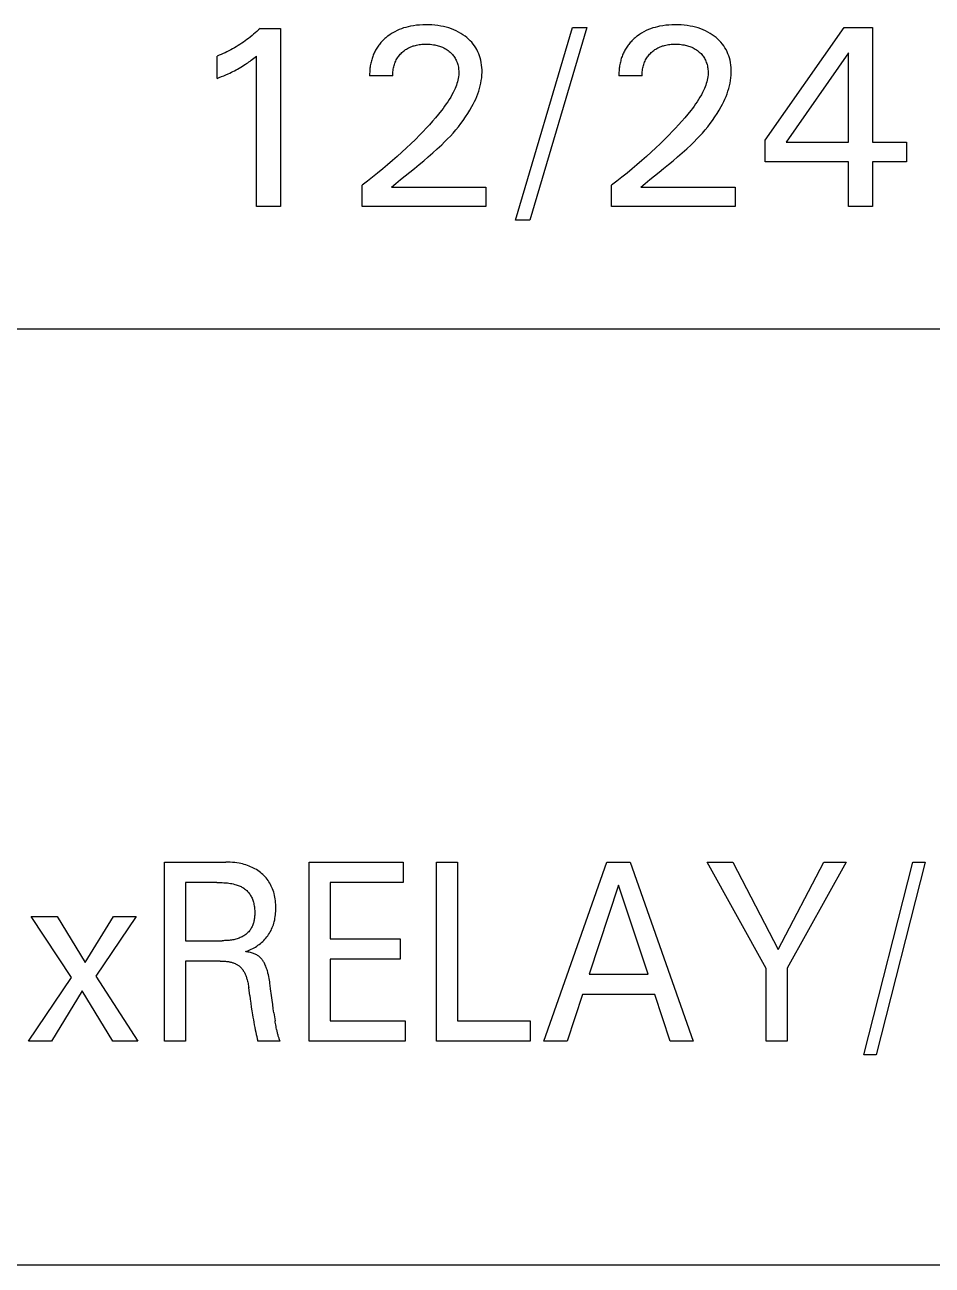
# Model space of a CAD drawing. Extents: x 0 to 420, y 0 to 297.
# Drawn here: x 153.7 to 164.84, y 169.47 to 184.7 of the extents above; entities that cross this region are included whole.
import ezdxf

# ---------------------------------------------------------------- set-up
doc = ezdxf.new("R2010")
doc.units = 0
doc.header["$LTSCALE"] = 23.1
doc.layers.add('10000_FRONT', color=7, linetype='CONTINUOUS')

msp = doc.modelspace()

# ---------------------------------------------------------------- linework, layer by layer
at = {"layer": '10000_FRONT', "color": 7, "linetype": 'CONTINUOUS'}
for p, q in [((156.568, 184.638), (156.549, 184.62)), ((156.587, 184.656), (156.568, 184.638)), ((156.587, 184.656), (156.837, 184.656)), ((156.837, 184.656), (156.837, 182.468)), ((158.27, 184.63), (158.241, 184.616)), ((158.296, 184.642), (158.27, 184.63)), ((158.323, 184.653), (158.296, 184.642)), ((158.35, 184.662), (158.323, 184.653)), ((158.378, 184.67), (158.35, 184.662)), ((158.406, 184.677), (158.378, 184.67)), ((158.434, 184.683), (158.406, 184.677)), ((158.471, 184.69), (158.434, 184.683)), ((158.509, 184.695), (158.471, 184.69)), ((158.547, 184.698), (158.509, 184.695)), ((158.585, 184.7), (158.547, 184.698)), ((158.623, 184.701), (158.585, 184.7)), ((158.661, 184.701), (158.623, 184.701)), ((158.698, 184.699), (158.661, 184.701)), ((158.735, 184.696), (158.698, 184.699)), ((158.772, 184.691), (158.735, 184.696)), ((158.809, 184.686), (158.772, 184.691)), ((158.841, 184.679), (158.809, 184.686)), ((158.874, 184.671), (158.841, 184.679)), ((158.906, 184.662), (158.874, 184.671)), ((158.938, 184.651), (158.906, 184.662)), ((158.969, 184.639), (158.938, 184.651)), ((158.998, 184.626), (158.969, 184.639)), ((159.026, 184.612), (158.998, 184.626)), ((159.724, 182.303), (160.424, 184.668)), ((160.602, 184.668), (159.902, 182.303)), ((160.424, 184.668), (160.602, 184.668)), ((161.332, 184.63), (161.303, 184.616)), ((161.359, 184.642), (161.332, 184.63)), ((161.385, 184.653), (161.359, 184.642)), ((161.412, 184.662), (161.385, 184.653)), ((161.44, 184.67), (161.412, 184.662)), ((161.468, 184.677), (161.44, 184.67)), ((161.496, 184.683), (161.468, 184.677)), ((161.534, 184.69), (161.496, 184.683)), ((161.571, 184.695), (161.534, 184.69)), ((161.609, 184.698), (161.571, 184.695)), ((161.647, 184.7), (161.609, 184.698)), ((161.686, 184.701), (161.647, 184.7)), ((161.723, 184.701), (161.686, 184.701)), ((161.76, 184.699), (161.723, 184.701)), ((161.797, 184.696), (161.76, 184.699)), ((161.834, 184.691), (161.797, 184.696)), ((161.871, 184.686), (161.834, 184.691)), ((161.904, 184.679), (161.871, 184.686)), ((161.936, 184.671), (161.904, 184.679)), ((161.969, 184.662), (161.936, 184.671)), ((162, 184.651), (161.969, 184.662)), ((162.031, 184.639), (162, 184.651)), ((162.06, 184.626), (162.031, 184.639)), ((162.088, 184.612), (162.06, 184.626)), ((162.793, 183.284), (163.762, 184.668)), ((163.762, 184.668), (164.11, 184.668)), ((164.11, 184.668), (164.11, 183.259)), ((156.362, 184.474), (156.34, 184.46)), ((156.384, 184.489), (156.362, 184.474)), ((156.405, 184.504), (156.384, 184.489)), ((156.426, 184.519), (156.405, 184.504)), ((156.447, 184.535), (156.426, 184.519)), ((156.468, 184.551), (156.447, 184.535)), ((156.489, 184.568), (156.468, 184.551)), ((156.509, 184.585), (156.489, 184.568)), ((156.529, 184.602), (156.509, 184.585)), ((156.549, 184.62), (156.529, 184.602)), ((158.063, 184.472), (158.054, 184.461)), ((158.072, 184.483), (158.063, 184.472)), ((158.081, 184.493), (158.072, 184.483)), ((158.091, 184.504), (158.081, 184.493)), ((158.101, 184.514), (158.091, 184.504)), ((158.111, 184.523), (158.101, 184.514)), ((158.122, 184.533), (158.111, 184.523)), ((158.132, 184.542), (158.122, 184.533)), ((158.141, 184.549), (158.132, 184.542)), ((158.149, 184.556), (158.141, 184.549)), ((158.158, 184.563), (158.149, 184.556)), ((158.185, 184.582), (158.158, 184.563)), ((158.212, 184.6), (158.185, 184.582)), ((158.241, 184.616), (158.212, 184.6)), ((159.053, 184.596), (159.026, 184.612)), ((159.08, 184.579), (159.053, 184.596)), ((159.105, 184.561), (159.08, 184.579)), ((159.127, 184.544), (159.105, 184.561)), ((159.148, 184.525), (159.127, 184.544)), ((159.168, 184.506), (159.148, 184.525)), ((159.187, 184.486), (159.168, 184.506)), ((159.205, 184.465), (159.187, 184.486)), ((161.125, 184.472), (161.116, 184.461)), ((161.134, 184.483), (161.125, 184.472)), ((161.144, 184.493), (161.134, 184.483)), ((161.153, 184.504), (161.144, 184.493)), ((161.163, 184.514), (161.153, 184.504)), ((161.173, 184.523), (161.163, 184.514)), ((161.184, 184.533), (161.173, 184.523)), ((161.195, 184.542), (161.184, 184.533)), ((161.203, 184.549), (161.195, 184.542)), ((161.211, 184.556), (161.203, 184.549)), ((161.22, 184.563), (161.211, 184.556)), ((161.247, 184.582), (161.22, 184.563)), ((161.274, 184.6), (161.247, 184.582)), ((161.303, 184.616), (161.274, 184.6)), ((162.115, 184.596), (162.088, 184.612)), ((162.142, 184.579), (162.115, 184.596)), ((162.167, 184.561), (162.142, 184.579)), ((162.189, 184.544), (162.167, 184.561)), ((162.21, 184.525), (162.189, 184.544)), ((162.23, 184.506), (162.21, 184.525)), ((162.249, 184.486), (162.23, 184.506)), ((162.267, 184.465), (162.249, 184.486)), ((156.085, 184.327), (156.06, 184.318)), ((156.06, 184.043), (156.06, 184.318)), ((156.109, 184.337), (156.085, 184.327)), ((156.133, 184.348), (156.109, 184.337)), ((156.157, 184.359), (156.133, 184.348)), ((156.18, 184.37), (156.157, 184.359)), ((156.204, 184.382), (156.18, 184.37)), ((156.227, 184.394), (156.204, 184.382)), ((156.25, 184.406), (156.227, 184.394)), ((156.273, 184.419), (156.25, 184.406)), ((156.296, 184.432), (156.273, 184.419)), ((156.318, 184.446), (156.296, 184.432)), ((156.34, 184.46), (156.318, 184.446)), ((157.977, 184.327), (157.972, 184.314)), ((157.982, 184.34), (157.977, 184.327)), ((157.988, 184.353), (157.982, 184.34)), ((157.994, 184.366), (157.988, 184.353)), ((158, 184.378), (157.994, 184.366)), ((158.007, 184.391), (158, 184.378)), ((158.014, 184.403), (158.007, 184.391)), ((158.021, 184.415), (158.014, 184.403)), ((158.029, 184.427), (158.021, 184.415)), ((158.037, 184.439), (158.029, 184.427)), ((158.045, 184.45), (158.037, 184.439)), ((158.054, 184.461), (158.045, 184.45)), ((158.283, 184.306), (158.291, 184.317)), ((158.291, 184.317), (158.3, 184.328)), ((158.3, 184.328), (158.31, 184.339)), ((158.31, 184.339), (158.319, 184.35)), ((158.319, 184.35), (158.33, 184.36)), ((158.33, 184.36), (158.34, 184.369)), ((158.34, 184.369), (158.351, 184.379)), ((158.351, 184.379), (158.363, 184.387)), ((158.363, 184.387), (158.375, 184.396)), ((158.375, 184.396), (158.387, 184.404)), ((158.387, 184.404), (158.399, 184.411)), ((158.399, 184.411), (158.412, 184.418)), ((158.412, 184.418), (158.425, 184.424)), ((158.425, 184.424), (158.439, 184.43)), ((158.439, 184.43), (158.453, 184.436)), ((158.453, 184.436), (158.467, 184.441)), ((158.467, 184.441), (158.481, 184.445)), ((158.481, 184.445), (158.495, 184.449)), ((158.495, 184.449), (158.51, 184.453)), ((158.51, 184.453), (158.526, 184.456)), ((158.526, 184.456), (158.542, 184.458)), ((158.542, 184.458), (158.558, 184.461)), ((158.558, 184.461), (158.574, 184.462)), ((158.574, 184.462), (158.591, 184.463)), ((158.591, 184.463), (158.607, 184.464)), ((158.607, 184.464), (158.623, 184.464)), ((158.623, 184.464), (158.642, 184.464)), ((158.642, 184.464), (158.661, 184.463)), ((158.661, 184.463), (158.679, 184.462)), ((158.679, 184.462), (158.698, 184.46)), ((158.698, 184.46), (158.716, 184.457)), ((158.716, 184.457), (158.734, 184.454)), ((158.734, 184.454), (158.748, 184.451)), ((158.748, 184.451), (158.762, 184.448)), ((158.762, 184.448), (158.776, 184.444)), ((158.776, 184.444), (158.79, 184.44)), ((158.79, 184.44), (158.803, 184.435)), ((158.803, 184.435), (158.817, 184.43)), ((158.817, 184.43), (158.83, 184.425)), ((158.83, 184.425), (158.844, 184.418)), ((158.844, 184.418), (158.858, 184.411)), ((158.858, 184.411), (158.872, 184.403)), ((158.872, 184.403), (158.885, 184.394)), ((158.885, 184.394), (158.898, 184.385)), ((158.898, 184.385), (158.91, 184.375)), ((158.91, 184.375), (158.921, 184.366)), ((158.921, 184.366), (158.931, 184.357)), ((158.931, 184.357), (158.941, 184.347)), ((158.941, 184.347), (158.951, 184.336)), ((158.951, 184.336), (158.96, 184.326)), ((158.96, 184.326), (158.968, 184.315)), ((159.221, 184.442), (159.205, 184.465)), ((159.236, 184.42), (159.221, 184.442)), ((159.25, 184.396), (159.236, 184.42)), ((159.262, 184.371), (159.25, 184.396)), ((159.273, 184.346), (159.262, 184.371)), ((159.283, 184.321), (159.273, 184.346)), ((159.291, 184.295), (159.283, 184.321)), ((161.039, 184.327), (161.034, 184.314)), ((161.045, 184.34), (161.039, 184.327)), ((161.05, 184.353), (161.045, 184.34)), ((161.056, 184.366), (161.05, 184.353)), ((161.063, 184.378), (161.056, 184.366)), ((161.069, 184.391), (161.063, 184.378)), ((161.076, 184.403), (161.069, 184.391)), ((161.084, 184.415), (161.076, 184.403)), ((161.091, 184.427), (161.084, 184.415)), ((161.099, 184.439), (161.091, 184.427)), ((161.108, 184.45), (161.099, 184.439)), ((161.116, 184.461), (161.108, 184.45)), ((161.345, 184.306), (161.353, 184.317)), ((161.353, 184.317), (161.362, 184.328)), ((161.362, 184.328), (161.372, 184.339)), ((161.372, 184.339), (161.382, 184.35)), ((161.382, 184.35), (161.392, 184.36)), ((161.392, 184.36), (161.402, 184.369)), ((161.402, 184.369), (161.414, 184.379)), ((161.414, 184.379), (161.425, 184.387)), ((161.425, 184.387), (161.437, 184.396)), ((161.437, 184.396), (161.449, 184.404)), ((161.449, 184.404), (161.461, 184.411)), ((161.461, 184.411), (161.474, 184.418)), ((161.474, 184.418), (161.487, 184.424)), ((161.487, 184.424), (161.501, 184.43)), ((161.501, 184.43), (161.515, 184.436)), ((161.515, 184.436), (161.529, 184.441)), ((161.529, 184.441), (161.543, 184.445)), ((161.543, 184.445), (161.557, 184.449)), ((161.557, 184.449), (161.572, 184.453)), ((161.572, 184.453), (161.588, 184.456)), ((161.588, 184.456), (161.604, 184.458)), ((161.604, 184.458), (161.62, 184.461)), ((161.62, 184.461), (161.637, 184.462)), ((161.637, 184.462), (161.653, 184.463)), ((161.653, 184.463), (161.669, 184.464)), ((161.669, 184.464), (161.686, 184.464)), ((161.686, 184.464), (161.704, 184.464)), ((161.704, 184.464), (161.723, 184.463)), ((161.723, 184.463), (161.741, 184.462)), ((161.741, 184.462), (161.76, 184.46)), ((161.76, 184.46), (161.778, 184.457)), ((161.778, 184.457), (161.797, 184.454)), ((161.797, 184.454), (161.811, 184.451)), ((161.811, 184.451), (161.825, 184.448)), ((161.825, 184.448), (161.838, 184.444)), ((161.838, 184.444), (161.852, 184.44)), ((161.852, 184.44), (161.866, 184.435)), ((161.866, 184.435), (161.879, 184.43)), ((161.879, 184.43), (161.892, 184.425)), ((161.892, 184.425), (161.906, 184.418)), ((161.906, 184.418), (161.92, 184.411)), ((161.92, 184.411), (161.934, 184.403)), ((161.934, 184.403), (161.947, 184.394)), ((161.947, 184.394), (161.96, 184.385)), ((161.96, 184.385), (161.973, 184.375)), ((161.973, 184.375), (161.983, 184.366)), ((161.983, 184.366), (161.994, 184.357)), ((161.994, 184.357), (162.004, 184.347)), ((162.004, 184.347), (162.013, 184.336)), ((162.013, 184.336), (162.022, 184.326)), ((162.022, 184.326), (162.03, 184.315)), ((162.284, 184.442), (162.267, 184.465)), ((162.298, 184.42), (162.284, 184.442)), ((162.312, 184.396), (162.298, 184.42)), ((162.324, 184.371), (162.312, 184.396)), ((162.335, 184.346), (162.324, 184.371)), ((162.345, 184.321), (162.335, 184.346)), ((162.353, 184.295), (162.345, 184.321)), ((163.815, 184.355), (163.05, 183.259)), ((163.815, 183.259), (163.815, 184.355)), ((156.312, 184.158), (156.332, 184.169)), ((156.332, 184.169), (156.351, 184.18)), ((156.351, 184.18), (156.371, 184.192)), ((156.371, 184.192), (156.39, 184.204)), ((156.39, 184.204), (156.409, 184.216)), ((156.409, 184.216), (156.423, 184.226)), ((156.423, 184.226), (156.437, 184.235)), ((156.437, 184.235), (156.45, 184.245)), ((156.45, 184.245), (156.465, 184.256)), ((156.465, 184.256), (156.48, 184.267)), ((156.48, 184.267), (156.495, 184.278)), ((156.495, 184.278), (156.511, 184.29)), ((156.511, 184.29), (156.526, 184.303)), ((156.526, 184.303), (156.542, 184.316)), ((156.542, 182.468), (156.542, 184.316)), ((157.937, 184.167), (157.936, 184.152)), ((157.939, 184.183), (157.937, 184.167)), ((157.942, 184.198), (157.939, 184.183)), ((157.945, 184.214), (157.942, 184.198)), ((157.948, 184.229), (157.945, 184.214)), ((157.951, 184.244), (157.948, 184.229)), ((157.955, 184.259), (157.951, 184.244)), ((157.959, 184.273), (157.955, 184.259)), ((157.963, 184.287), (157.959, 184.273)), ((157.967, 184.3), (157.963, 184.287)), ((157.972, 184.314), (157.967, 184.3)), ((158.224, 184.155), (158.227, 184.171)), ((158.227, 184.171), (158.23, 184.186)), ((158.23, 184.186), (158.234, 184.201)), ((158.234, 184.201), (158.238, 184.215)), ((158.238, 184.215), (158.243, 184.229)), ((158.243, 184.229), (158.248, 184.242)), ((158.248, 184.242), (158.254, 184.256)), ((158.254, 184.256), (158.261, 184.269)), ((158.261, 184.269), (158.268, 184.282)), ((158.268, 184.282), (158.275, 184.294)), ((158.275, 184.294), (158.283, 184.306)), ((158.968, 184.315), (158.976, 184.303)), ((158.976, 184.303), (158.983, 184.291)), ((158.983, 184.291), (158.99, 184.279)), ((158.99, 184.279), (158.996, 184.266)), ((158.996, 184.266), (159.002, 184.253)), ((159.002, 184.253), (159.007, 184.24)), ((159.007, 184.24), (159.012, 184.227)), ((159.012, 184.227), (159.016, 184.213)), ((159.016, 184.213), (159.019, 184.198)), ((159.019, 184.198), (159.023, 184.183)), ((159.023, 184.183), (159.025, 184.167)), ((159.025, 184.167), (159.027, 184.152)), ((159.298, 184.266), (159.291, 184.295)), ((159.305, 184.237), (159.298, 184.266)), ((159.309, 184.207), (159.305, 184.237)), ((159.312, 184.178), (159.309, 184.207)), ((159.314, 184.148), (159.312, 184.178)), ((161, 184.167), (160.998, 184.152)), ((161.002, 184.183), (161, 184.167)), ((161.004, 184.198), (161.002, 184.183)), ((161.007, 184.214), (161.004, 184.198)), ((161.01, 184.229), (161.007, 184.214)), ((161.013, 184.244), (161.01, 184.229)), ((161.017, 184.259), (161.013, 184.244)), ((161.021, 184.273), (161.017, 184.259)), ((161.025, 184.287), (161.021, 184.273)), ((161.029, 184.3), (161.025, 184.287)), ((161.034, 184.314), (161.029, 184.3)), ((161.286, 184.155), (161.289, 184.171)), ((161.289, 184.171), (161.293, 184.186)), ((161.293, 184.186), (161.296, 184.201)), ((161.296, 184.201), (161.301, 184.215)), ((161.301, 184.215), (161.305, 184.229)), ((161.305, 184.229), (161.311, 184.242)), ((161.311, 184.242), (161.316, 184.256)), ((161.316, 184.256), (161.323, 184.269)), ((161.323, 184.269), (161.33, 184.282)), ((161.33, 184.282), (161.337, 184.294)), ((161.337, 184.294), (161.345, 184.306)), ((162.03, 184.315), (162.038, 184.303)), ((162.038, 184.303), (162.046, 184.291)), ((162.046, 184.291), (162.052, 184.279)), ((162.052, 184.279), (162.059, 184.266)), ((162.059, 184.266), (162.064, 184.253)), ((162.064, 184.253), (162.069, 184.24)), ((162.069, 184.24), (162.074, 184.227)), ((162.074, 184.227), (162.078, 184.213)), ((162.078, 184.213), (162.082, 184.198)), ((162.082, 184.198), (162.085, 184.183)), ((162.085, 184.183), (162.087, 184.167)), ((162.087, 184.167), (162.089, 184.152)), ((162.361, 184.266), (162.353, 184.295)), ((162.367, 184.237), (162.361, 184.266)), ((162.371, 184.207), (162.367, 184.237)), ((162.374, 184.178), (162.371, 184.207)), ((162.376, 184.148), (162.374, 184.178)), ((156.06, 184.043), (156.087, 184.054)), ((156.087, 184.054), (156.114, 184.065)), ((156.114, 184.065), (156.142, 184.076)), ((156.142, 184.076), (156.168, 184.088)), ((156.168, 184.088), (156.195, 184.1)), ((156.195, 184.1), (156.215, 184.109)), ((156.215, 184.109), (156.235, 184.118)), ((156.235, 184.118), (156.254, 184.128)), ((156.254, 184.128), (156.273, 184.137)), ((156.273, 184.137), (156.293, 184.147)), ((156.293, 184.147), (156.312, 184.158)), ((157.934, 184.121), (157.933, 184.105)), ((157.933, 184.105), (157.933, 184.09)), ((157.933, 184.09), (157.933, 184.074)), ((158.218, 184.074), (157.933, 184.074)), ((157.935, 184.136), (157.934, 184.121)), ((157.936, 184.152), (157.935, 184.136)), ((158.218, 184.09), (158.219, 184.106)), ((158.218, 184.074), (158.218, 184.09)), ((158.219, 184.106), (158.22, 184.123)), ((158.22, 184.123), (158.222, 184.139)), ((158.222, 184.139), (158.224, 184.155)), ((159.018, 184.022), (159.013, 184.001)), ((159.022, 184.043), (159.018, 184.022)), ((159.025, 184.064), (159.022, 184.043)), ((159.028, 184.085), (159.025, 184.064)), ((159.027, 184.152), (159.028, 184.137)), ((159.028, 184.137), (159.029, 184.121)), ((159.029, 184.106), (159.028, 184.085)), ((159.029, 184.121), (159.029, 184.106)), ((159.299, 183.984), (159.305, 184.017)), ((159.305, 184.017), (159.31, 184.051)), ((159.31, 184.051), (159.313, 184.084)), ((159.313, 184.084), (159.314, 184.118)), ((159.314, 184.118), (159.314, 184.148)), ((160.996, 184.121), (160.995, 184.105)), ((160.995, 184.105), (160.995, 184.09)), ((160.995, 184.09), (160.995, 184.074)), ((161.28, 184.074), (160.995, 184.074)), ((160.997, 184.136), (160.996, 184.121)), ((160.998, 184.152), (160.997, 184.136)), ((161.28, 184.09), (161.281, 184.106)), ((161.28, 184.074), (161.28, 184.09)), ((161.281, 184.106), (161.282, 184.123)), ((161.282, 184.123), (161.284, 184.139)), ((161.284, 184.139), (161.286, 184.155)), ((162.08, 184.022), (162.075, 184.001)), ((162.084, 184.043), (162.08, 184.022)), ((162.088, 184.064), (162.084, 184.043)), ((162.09, 184.085), (162.088, 184.064)), ((162.089, 184.152), (162.09, 184.137)), ((162.09, 184.137), (162.091, 184.121)), ((162.091, 184.106), (162.09, 184.085)), ((162.091, 184.121), (162.091, 184.106)), ((162.361, 183.984), (162.367, 184.017)), ((162.367, 184.017), (162.372, 184.051)), ((162.372, 184.051), (162.375, 184.084)), ((162.375, 184.084), (162.376, 184.118)), ((162.376, 184.118), (162.376, 184.148)), ((158.961, 183.871), (158.945, 183.842)), ((158.975, 183.901), (158.961, 183.871)), ((158.984, 183.921), (158.975, 183.901)), ((158.992, 183.941), (158.984, 183.921)), ((159, 183.961), (158.992, 183.941)), ((159.006, 183.981), (159, 183.961)), ((159.013, 184.001), (159.006, 183.981)), ((159.261, 183.854), (159.273, 183.886)), ((159.273, 183.886), (159.283, 183.918)), ((159.283, 183.918), (159.292, 183.951)), ((159.292, 183.951), (159.299, 183.984)), ((162.023, 183.871), (162.008, 183.842)), ((162.038, 183.901), (162.023, 183.871)), ((162.046, 183.921), (162.038, 183.901)), ((162.054, 183.941), (162.046, 183.921)), ((162.062, 183.961), (162.054, 183.941)), ((162.069, 183.981), (162.062, 183.961)), ((162.075, 184.001), (162.069, 183.981)), ((162.324, 183.854), (162.335, 183.886)), ((162.335, 183.886), (162.345, 183.918)), ((162.345, 183.918), (162.354, 183.951)), ((162.354, 183.951), (162.361, 183.984)), ((158.875, 183.729), (158.855, 183.702)), ((158.894, 183.756), (158.875, 183.729)), ((158.912, 183.784), (158.894, 183.756)), ((158.929, 183.813), (158.912, 183.784)), ((158.945, 183.842), (158.929, 183.813)), ((159.19, 183.698), (159.206, 183.728)), ((159.206, 183.728), (159.221, 183.759)), ((159.221, 183.759), (159.236, 183.79)), ((159.236, 183.79), (159.249, 183.822)), ((159.249, 183.822), (159.261, 183.854)), ((161.937, 183.729), (161.918, 183.702)), ((161.956, 183.756), (161.937, 183.729)), ((161.974, 183.784), (161.956, 183.756)), ((161.991, 183.813), (161.974, 183.784)), ((162.008, 183.842), (161.991, 183.813)), ((162.253, 183.698), (162.268, 183.728)), ((162.268, 183.728), (162.284, 183.759)), ((162.284, 183.759), (162.298, 183.79)), ((162.298, 183.79), (162.311, 183.822)), ((162.311, 183.822), (162.324, 183.854)), ((158.743, 183.56), (158.705, 183.516)), ((158.78, 183.604), (158.743, 183.56)), ((158.815, 183.649), (158.78, 183.604)), ((158.836, 183.675), (158.815, 183.649)), ((158.855, 183.702), (158.836, 183.675)), ((159.084, 183.528), (159.112, 183.569)), ((159.112, 183.569), (159.14, 183.611)), ((159.14, 183.611), (159.166, 183.654)), ((159.166, 183.654), (159.19, 183.698)), ((161.805, 183.56), (161.768, 183.516)), ((161.842, 183.604), (161.805, 183.56)), ((161.878, 183.649), (161.842, 183.604)), ((161.898, 183.675), (161.878, 183.649)), ((161.918, 183.702), (161.898, 183.675)), ((162.146, 183.528), (162.175, 183.569)), ((162.175, 183.569), (162.202, 183.611)), ((162.202, 183.611), (162.228, 183.654)), ((162.228, 183.654), (162.253, 183.698)), ((158.628, 183.431), (158.589, 183.389)), ((158.667, 183.473), (158.628, 183.431)), ((158.705, 183.516), (158.667, 183.473)), ((158.959, 183.372), (158.992, 183.41)), ((158.992, 183.41), (159.023, 183.449)), ((159.023, 183.449), (159.054, 183.488)), ((159.054, 183.488), (159.084, 183.528)), ((161.69, 183.431), (161.651, 183.389)), ((161.729, 183.473), (161.69, 183.431)), ((161.768, 183.516), (161.729, 183.473)), ((162.021, 183.372), (162.054, 183.41)), ((162.054, 183.41), (162.086, 183.449)), ((162.086, 183.449), (162.116, 183.488)), ((162.116, 183.488), (162.146, 183.528)), ((158.495, 183.294), (158.441, 183.241)), ((158.549, 183.348), (158.495, 183.294)), ((158.589, 183.389), (158.549, 183.348)), ((158.819, 183.228), (158.855, 183.263)), ((158.855, 183.263), (158.891, 183.299)), ((158.891, 183.299), (158.925, 183.335)), ((158.925, 183.335), (158.959, 183.372)), ((161.557, 183.294), (161.503, 183.241)), ((161.611, 183.348), (161.557, 183.294)), ((161.651, 183.389), (161.611, 183.348)), ((161.882, 183.228), (161.918, 183.263)), ((161.918, 183.263), (161.953, 183.299)), ((161.953, 183.299), (161.987, 183.335)), ((161.987, 183.335), (162.021, 183.372)), ((162.793, 183.019), (162.793, 183.284)), ((163.05, 183.259), (163.815, 183.259)), ((164.11, 183.259), (164.526, 183.259)), ((164.526, 183.259), (164.526, 183.019)), ((158.33, 183.137), (158.272, 183.085)), ((158.386, 183.189), (158.33, 183.137)), ((158.441, 183.241), (158.386, 183.189)), ((158.654, 183.079), (158.71, 183.128)), ((158.71, 183.128), (158.765, 183.178)), ((158.765, 183.178), (158.819, 183.228)), ((161.392, 183.137), (161.334, 183.085)), ((161.448, 183.189), (161.392, 183.137)), ((161.503, 183.241), (161.448, 183.189)), ((161.717, 183.079), (161.773, 183.128)), ((161.773, 183.128), (161.828, 183.178)), ((161.828, 183.178), (161.882, 183.228)), ((158.154, 182.982), (158.095, 182.932)), ((158.214, 183.033), (158.154, 182.982)), ((158.272, 183.085), (158.214, 183.033)), ((158.483, 182.938), (158.541, 182.984)), ((158.541, 182.984), (158.598, 183.032)), ((158.598, 183.032), (158.654, 183.079)), ((161.217, 182.982), (161.157, 182.932)), ((161.276, 183.033), (161.217, 182.982)), ((161.334, 183.085), (161.276, 183.033)), ((161.545, 182.938), (161.603, 182.984)), ((161.603, 182.984), (161.66, 183.032)), ((161.66, 183.032), (161.717, 183.079)), ((163.815, 183.019), (162.793, 183.019)), ((163.815, 182.468), (163.815, 183.019)), ((164.11, 183.019), (164.11, 182.468)), ((164.526, 183.019), (164.11, 183.019)), ((157.97, 182.831), (157.906, 182.781)), ((158.032, 182.881), (157.97, 182.831)), ((158.095, 182.932), (158.032, 182.881)), ((158.256, 182.754), (158.312, 182.8)), ((158.312, 182.8), (158.369, 182.846)), ((158.369, 182.846), (158.426, 182.892)), ((158.426, 182.892), (158.483, 182.938)), ((161.032, 182.831), (160.968, 182.781)), ((161.095, 182.881), (161.032, 182.831)), ((161.157, 182.932), (161.095, 182.881)), ((161.318, 182.754), (161.374, 182.8)), ((161.374, 182.8), (161.431, 182.846)), ((161.431, 182.846), (161.488, 182.892)), ((161.488, 182.892), (161.545, 182.938)), ((157.906, 182.781), (157.842, 182.732)), ((157.842, 182.468), (157.842, 182.732)), ((158.201, 182.709), (158.256, 182.754)), ((158.201, 182.709), (159.359, 182.709)), ((159.359, 182.709), (159.359, 182.468)), ((160.968, 182.781), (160.904, 182.732)), ((160.904, 182.468), (160.904, 182.732)), ((161.263, 182.709), (161.318, 182.754)), ((161.263, 182.709), (162.422, 182.709)), ((162.422, 182.709), (162.422, 182.468)), ((156.837, 182.468), (156.542, 182.468)), ((159.359, 182.468), (157.842, 182.468)), ((162.422, 182.468), (160.904, 182.468)), ((164.11, 182.468), (163.815, 182.468)), ((159.902, 182.303), (159.724, 182.303)), ((134.06, 180.968), (203.56, 180.968)), ((155.414, 172.218), (155.414, 174.418)), ((155.414, 174.418), (156.167, 174.418)), ((156.195, 174.418), (156.167, 174.418)), ((156.222, 174.417), (156.195, 174.418)), ((156.249, 174.415), (156.222, 174.417)), ((156.276, 174.412), (156.249, 174.415)), ((157.19, 172.218), (157.19, 174.418)), ((157.19, 174.418), (158.344, 174.418)), ((158.344, 174.418), (158.344, 174.169)), ((158.754, 172.218), (158.754, 174.418)), ((158.754, 174.418), (159.013, 174.418)), ((159.013, 174.418), (159.013, 172.468)), ((160.072, 172.218), (160.848, 174.418)), ((160.848, 174.418), (161.133, 174.418)), ((161.133, 174.418), (161.909, 172.218)), ((162.805, 173.113), (162.079, 174.418)), ((162.079, 174.418), (162.396, 174.418)), ((162.396, 174.418), (162.952, 173.344)), ((162.952, 173.344), (163.513, 174.418)), ((163.786, 174.418), (163.064, 173.115)), ((163.513, 174.418), (163.786, 174.418)), ((164.004, 172.053), (164.606, 174.418)), ((164.758, 174.418), (164.156, 172.053)), ((164.606, 174.418), (164.758, 174.418)), ((156.304, 174.409), (156.276, 174.412)), ((156.331, 174.404), (156.304, 174.409)), ((156.351, 174.4), (156.331, 174.404)), ((156.372, 174.396), (156.351, 174.4)), ((156.392, 174.39), (156.372, 174.396)), ((156.413, 174.384), (156.392, 174.39)), ((156.433, 174.378), (156.413, 174.384)), ((156.452, 174.37), (156.433, 174.378)), ((156.472, 174.362), (156.452, 174.37)), ((156.49, 174.354), (156.472, 174.362)), ((156.508, 174.345), (156.49, 174.354)), ((156.525, 174.336), (156.508, 174.345)), ((156.542, 174.326), (156.525, 174.336)), ((156.559, 174.315), (156.542, 174.326)), ((156.575, 174.304), (156.559, 174.315)), ((156.591, 174.292), (156.575, 174.304)), ((156.606, 174.28), (156.591, 174.292)), ((156.621, 174.267), (156.606, 174.28)), ((156.635, 174.253), (156.621, 174.267)), ((155.673, 174.169), (155.673, 173.453)), ((156.055, 174.169), (155.673, 174.169)), ((156.055, 174.169), (156.077, 174.169)), ((156.077, 174.169), (156.099, 174.168)), ((156.099, 174.168), (156.121, 174.167)), ((156.121, 174.167), (156.143, 174.166)), ((156.143, 174.166), (156.165, 174.164)), ((156.165, 174.164), (156.186, 174.162)), ((156.186, 174.162), (156.204, 174.16)), ((156.204, 174.16), (156.223, 174.157)), ((156.223, 174.157), (156.24, 174.154)), ((156.24, 174.154), (156.258, 174.15)), ((156.258, 174.15), (156.276, 174.145)), ((156.276, 174.145), (156.294, 174.141)), ((156.294, 174.141), (156.306, 174.137)), ((156.306, 174.137), (156.318, 174.132)), ((156.318, 174.132), (156.33, 174.128)), ((156.33, 174.128), (156.342, 174.123)), ((156.342, 174.123), (156.354, 174.117)), ((156.354, 174.117), (156.365, 174.111)), ((156.365, 174.111), (156.377, 174.105)), ((156.649, 174.239), (156.635, 174.253)), ((156.662, 174.225), (156.649, 174.239)), ((156.674, 174.209), (156.662, 174.225)), ((156.686, 174.194), (156.674, 174.209)), ((156.697, 174.178), (156.686, 174.194)), ((156.707, 174.161), (156.697, 174.178)), ((156.717, 174.143), (156.707, 174.161)), ((156.726, 174.125), (156.717, 174.143)), ((156.734, 174.107), (156.726, 174.125)), ((157.449, 174.169), (157.449, 173.475)), ((158.344, 174.169), (157.449, 174.169)), ((160.992, 174.135), (160.63, 173.042)), ((161.355, 173.042), (160.992, 174.135)), ((156.377, 174.105), (156.387, 174.098)), ((156.387, 174.098), (156.397, 174.091)), ((156.397, 174.091), (156.407, 174.084)), ((156.407, 174.084), (156.416, 174.076)), ((156.416, 174.076), (156.425, 174.068)), ((156.425, 174.068), (156.434, 174.059)), ((156.434, 174.059), (156.442, 174.05)), ((156.442, 174.05), (156.45, 174.041)), ((156.45, 174.041), (156.458, 174.031)), ((156.458, 174.031), (156.465, 174.02)), ((156.465, 174.02), (156.472, 174.009)), ((156.472, 174.009), (156.478, 173.998)), ((156.478, 173.998), (156.484, 173.987)), ((156.484, 173.987), (156.489, 173.975)), ((156.489, 173.975), (156.494, 173.963)), ((156.494, 173.963), (156.499, 173.951)), ((156.742, 174.089), (156.734, 174.107)), ((156.749, 174.07), (156.742, 174.089)), ((156.755, 174.051), (156.749, 174.07)), ((156.76, 174.032), (156.755, 174.051)), ((156.766, 174.01), (156.76, 174.032)), ((156.77, 173.988), (156.766, 174.01)), ((156.774, 173.966), (156.77, 173.988)), ((156.777, 173.944), (156.774, 173.966)), ((156.499, 173.951), (156.503, 173.939)), ((156.503, 173.939), (156.506, 173.927)), ((156.506, 173.927), (156.51, 173.912)), ((156.51, 173.912), (156.513, 173.898)), ((156.513, 173.898), (156.516, 173.883)), ((156.516, 173.883), (156.518, 173.868)), ((156.518, 173.868), (156.52, 173.854)), ((156.52, 173.854), (156.521, 173.839)), ((156.521, 173.839), (156.522, 173.824)), ((156.522, 173.824), (156.523, 173.808)), ((156.523, 173.808), (156.523, 173.793)), ((156.779, 173.921), (156.777, 173.944)), ((156.78, 173.899), (156.779, 173.921)), ((156.779, 173.791), (156.78, 173.812)), ((156.781, 173.876), (156.78, 173.899)), ((156.78, 173.812), (156.781, 173.833)), ((156.781, 173.854), (156.781, 173.876)), ((156.781, 173.833), (156.781, 173.854)), ((154.273, 173.003), (153.778, 173.751)), ((153.778, 173.751), (154.097, 173.751)), ((154.097, 173.751), (154.439, 173.185)), ((154.439, 173.185), (154.786, 173.751)), ((155.065, 173.751), (154.57, 173.017)), ((154.786, 173.751), (155.065, 173.751)), ((156.503, 173.659), (156.499, 173.648)), ((156.507, 173.671), (156.503, 173.659)), ((156.51, 173.683), (156.507, 173.671)), ((156.513, 173.695), (156.51, 173.683)), ((156.515, 173.707), (156.513, 173.695)), ((156.517, 173.719), (156.515, 173.707)), ((156.519, 173.731), (156.517, 173.719)), ((156.52, 173.744), (156.519, 173.731)), ((156.521, 173.756), (156.52, 173.744)), ((156.522, 173.768), (156.521, 173.756)), ((156.523, 173.793), (156.522, 173.781)), ((156.522, 173.781), (156.522, 173.768)), ((156.751, 173.65), (156.757, 173.669)), ((156.757, 173.669), (156.762, 173.687)), ((156.762, 173.687), (156.767, 173.708)), ((156.767, 173.708), (156.771, 173.728)), ((156.771, 173.728), (156.774, 173.749)), ((156.774, 173.749), (156.777, 173.77)), ((156.777, 173.77), (156.779, 173.791)), ((156.368, 173.502), (156.357, 173.496)), ((156.379, 173.509), (156.368, 173.502)), ((156.39, 173.515), (156.379, 173.509)), ((156.4, 173.523), (156.39, 173.515)), ((156.411, 173.53), (156.4, 173.523)), ((156.421, 173.538), (156.411, 173.53)), ((156.43, 173.547), (156.421, 173.538)), ((156.439, 173.555), (156.43, 173.547)), ((156.448, 173.564), (156.439, 173.555)), ((156.456, 173.574), (156.448, 173.564)), ((156.464, 173.584), (156.456, 173.574)), ((156.471, 173.594), (156.464, 173.584)), ((156.478, 173.604), (156.471, 173.594)), ((156.484, 173.615), (156.478, 173.604)), ((156.49, 173.626), (156.484, 173.615)), ((156.495, 173.637), (156.49, 173.626)), ((156.499, 173.648), (156.495, 173.637)), ((156.671, 173.5), (156.682, 173.515)), ((156.682, 173.515), (156.693, 173.53)), ((156.693, 173.53), (156.703, 173.546)), ((156.703, 173.546), (156.713, 173.563)), ((156.713, 173.563), (156.722, 173.58)), ((156.722, 173.58), (156.73, 173.597)), ((156.73, 173.597), (156.738, 173.615)), ((156.738, 173.615), (156.745, 173.632)), ((156.745, 173.632), (156.751, 173.65)), ((155.673, 173.453), (156.123, 173.453)), ((156.137, 173.453), (156.123, 173.453)), ((156.151, 173.454), (156.137, 173.453)), ((156.165, 173.454), (156.151, 173.454)), ((156.18, 173.455), (156.165, 173.454)), ((156.194, 173.456), (156.18, 173.455)), ((156.208, 173.457), (156.194, 173.456)), ((156.222, 173.459), (156.208, 173.457)), ((156.236, 173.46), (156.222, 173.459)), ((156.25, 173.463), (156.236, 173.46)), ((156.264, 173.465), (156.25, 173.463)), ((156.278, 173.468), (156.264, 173.465)), ((156.292, 173.472), (156.278, 173.468)), ((156.305, 173.476), (156.292, 173.472)), ((156.319, 173.48), (156.305, 173.476)), ((156.332, 173.485), (156.319, 173.48)), ((156.345, 173.491), (156.332, 173.485)), ((156.357, 173.496), (156.345, 173.491)), ((156.462, 173.341), (156.48, 173.349)), ((156.48, 173.349), (156.497, 173.358)), ((156.497, 173.358), (156.514, 173.367)), ((156.514, 173.367), (156.53, 173.376)), ((156.53, 173.376), (156.546, 173.386)), ((156.546, 173.386), (156.562, 173.397)), ((156.562, 173.397), (156.577, 173.408)), ((156.577, 173.408), (156.591, 173.419)), ((156.591, 173.419), (156.606, 173.431)), ((156.606, 173.431), (156.62, 173.444)), ((156.62, 173.444), (156.633, 173.457)), ((156.633, 173.457), (156.646, 173.471)), ((156.646, 173.471), (156.659, 173.485)), ((156.659, 173.485), (156.671, 173.5)), ((157.449, 173.475), (158.309, 173.475)), ((158.309, 173.475), (158.309, 173.226)), ((155.673, 173.204), (155.673, 172.218)), ((156.099, 173.204), (155.673, 173.204)), ((156.099, 173.204), (156.111, 173.204)), ((156.111, 173.204), (156.124, 173.203)), ((156.124, 173.203), (156.136, 173.203)), ((156.136, 173.203), (156.149, 173.202)), ((156.149, 173.202), (156.161, 173.201)), ((156.161, 173.201), (156.174, 173.2)), ((156.174, 173.2), (156.186, 173.198)), ((156.186, 173.198), (156.199, 173.196)), ((156.407, 173.319), (156.426, 173.326)), ((156.423, 173.317), (156.407, 173.319)), ((156.438, 173.314), (156.423, 173.317)), ((156.426, 173.326), (156.444, 173.333)), ((156.454, 173.311), (156.438, 173.314)), ((156.444, 173.333), (156.462, 173.341)), ((156.469, 173.307), (156.454, 173.311)), ((156.484, 173.303), (156.469, 173.307)), ((156.495, 173.3), (156.484, 173.303)), ((156.505, 173.296), (156.495, 173.3)), ((156.516, 173.292), (156.505, 173.296)), ((156.526, 173.288), (156.516, 173.292)), ((156.536, 173.283), (156.526, 173.288)), ((156.546, 173.278), (156.536, 173.283)), ((156.555, 173.273), (156.546, 173.278)), ((156.563, 173.267), (156.555, 173.273)), ((156.571, 173.262), (156.563, 173.267)), ((156.579, 173.256), (156.571, 173.262)), ((156.587, 173.249), (156.579, 173.256)), ((156.594, 173.243), (156.587, 173.249)), ((156.601, 173.235), (156.594, 173.243)), ((156.608, 173.228), (156.601, 173.235)), ((156.614, 173.22), (156.608, 173.228)), ((156.62, 173.212), (156.614, 173.22)), ((156.626, 173.203), (156.62, 173.212)), ((156.631, 173.194), (156.626, 173.203)), ((157.449, 173.226), (157.449, 172.468)), ((158.309, 173.226), (157.449, 173.226)), ((156.199, 173.196), (156.208, 173.194)), ((156.208, 173.194), (156.217, 173.192)), ((156.217, 173.192), (156.226, 173.19)), ((156.226, 173.19), (156.235, 173.188)), ((156.235, 173.188), (156.244, 173.185)), ((156.244, 173.185), (156.253, 173.183)), ((156.253, 173.183), (156.262, 173.18)), ((156.262, 173.18), (156.271, 173.176)), ((156.271, 173.176), (156.28, 173.173)), ((156.28, 173.173), (156.287, 173.169)), ((156.287, 173.169), (156.294, 173.166)), ((156.294, 173.166), (156.302, 173.162)), ((156.302, 173.162), (156.309, 173.158)), ((156.309, 173.158), (156.316, 173.153)), ((156.316, 173.153), (156.322, 173.149)), ((156.322, 173.149), (156.329, 173.144)), ((156.329, 173.144), (156.335, 173.139)), ((156.335, 173.139), (156.342, 173.134)), ((156.342, 173.134), (156.347, 173.128)), ((156.347, 173.128), (156.353, 173.123)), ((156.353, 173.123), (156.358, 173.117)), ((156.358, 173.117), (156.364, 173.111)), ((156.364, 173.111), (156.369, 173.105)), ((156.369, 173.105), (156.373, 173.098)), ((156.373, 173.098), (156.378, 173.092)), ((156.378, 173.092), (156.382, 173.085)), ((156.382, 173.085), (156.386, 173.078)), ((156.386, 173.078), (156.391, 173.071)), ((156.391, 173.071), (156.396, 173.062)), ((156.396, 173.062), (156.4, 173.053)), ((156.4, 173.053), (156.405, 173.043)), ((156.636, 173.185), (156.631, 173.194)), ((156.641, 173.176), (156.636, 173.185)), ((156.646, 173.167), (156.641, 173.176)), ((156.652, 173.153), (156.646, 173.167)), ((156.658, 173.14), (156.652, 173.153)), ((156.663, 173.126), (156.658, 173.14)), ((156.668, 173.112), (156.663, 173.126)), ((156.673, 173.097), (156.668, 173.112)), ((156.677, 173.083), (156.673, 173.097)), ((156.681, 173.069), (156.677, 173.083)), ((156.685, 173.054), (156.681, 173.069)), ((156.69, 173.033), (156.685, 173.054)), ((162.805, 172.218), (162.805, 173.113)), ((163.064, 173.115), (163.064, 172.218)), ((153.742, 172.218), (154.273, 173.003)), ((154.57, 173.017), (155.087, 172.218)), ((156.405, 173.043), (156.409, 173.034)), ((156.409, 173.034), (156.413, 173.024)), ((156.413, 173.024), (156.417, 173.014)), ((156.417, 173.014), (156.42, 173.005)), ((156.42, 173.005), (156.423, 172.995)), ((156.423, 172.995), (156.426, 172.985)), ((156.426, 172.985), (156.43, 172.971)), ((156.43, 172.971), (156.434, 172.957)), ((156.434, 172.957), (156.437, 172.943)), ((156.437, 172.943), (156.44, 172.929)), ((156.44, 172.929), (156.442, 172.915)), ((156.442, 172.915), (156.445, 172.901)), ((156.445, 172.901), (156.447, 172.887)), ((156.694, 173.012), (156.69, 173.033)), ((156.698, 172.99), (156.694, 173.012)), ((156.702, 172.969), (156.698, 172.99)), ((156.706, 172.948), (156.702, 172.969)), ((156.709, 172.926), (156.706, 172.948)), ((156.712, 172.904), (156.709, 172.926)), ((156.717, 172.863), (156.712, 172.904)), ((160.63, 173.042), (161.355, 173.042)), ((154.401, 172.839), (154.026, 172.218)), ((154.779, 172.218), (154.401, 172.839)), ((156.447, 172.887), (156.449, 172.873)), ((156.461, 172.781), (156.449, 172.873)), ((156.461, 172.781), (156.467, 172.734)), ((156.728, 172.78), (156.717, 172.863)), ((156.735, 172.724), (156.728, 172.78)), ((160.547, 172.792), (160.359, 172.218)), ((161.437, 172.792), (160.547, 172.792)), ((161.627, 172.218), (161.437, 172.792)), ((156.467, 172.734), (156.474, 172.687)), ((156.474, 172.687), (156.48, 172.639)), ((156.48, 172.639), (156.487, 172.592)), ((156.487, 172.592), (156.495, 172.545)), ((156.743, 172.668), (156.735, 172.724)), ((156.75, 172.618), (156.743, 172.668)), ((156.757, 172.568), (156.75, 172.618)), ((156.495, 172.545), (156.5, 172.514)), ((156.5, 172.514), (156.505, 172.482)), ((156.505, 172.482), (156.51, 172.451)), ((156.51, 172.451), (156.516, 172.42)), ((156.757, 172.568), (156.772, 172.471)), ((156.775, 172.454), (156.772, 172.471)), ((156.778, 172.436), (156.775, 172.454)), ((156.781, 172.419), (156.778, 172.436)), ((157.449, 172.468), (158.368, 172.468)), ((158.368, 172.468), (158.368, 172.218)), ((159.013, 172.468), (159.906, 172.468)), ((159.906, 172.468), (159.906, 172.218)), ((156.516, 172.42), (156.522, 172.389)), ((156.522, 172.389), (156.528, 172.358)), ((156.528, 172.358), (156.534, 172.33)), ((156.534, 172.33), (156.54, 172.302)), ((156.54, 172.302), (156.546, 172.275)), ((156.784, 172.401), (156.781, 172.419)), ((156.787, 172.384), (156.784, 172.401)), ((156.791, 172.367), (156.787, 172.384)), ((156.793, 172.356), (156.791, 172.367)), ((156.796, 172.346), (156.793, 172.356)), ((156.798, 172.335), (156.796, 172.346)), ((156.801, 172.325), (156.798, 172.335)), ((156.803, 172.314), (156.801, 172.325)), ((156.806, 172.304), (156.803, 172.314)), ((156.809, 172.294), (156.806, 172.304)), ((156.812, 172.283), (156.809, 172.294)), ((156.815, 172.274), (156.812, 172.283)), ((154.026, 172.218), (153.742, 172.218)), ((155.087, 172.218), (154.779, 172.218)), ((155.673, 172.218), (155.414, 172.218)), ((156.546, 172.275), (156.553, 172.247)), ((156.553, 172.247), (156.56, 172.22)), ((156.835, 172.22), (156.56, 172.22)), ((156.818, 172.265), (156.815, 172.274)), ((156.821, 172.256), (156.818, 172.265)), ((156.824, 172.247), (156.821, 172.256)), ((156.828, 172.238), (156.824, 172.247)), ((156.831, 172.229), (156.828, 172.238)), ((156.835, 172.22), (156.831, 172.229)), ((158.368, 172.218), (157.19, 172.218)), ((159.906, 172.218), (158.754, 172.218)), ((160.359, 172.218), (160.072, 172.218)), ((161.909, 172.218), (161.627, 172.218)), ((163.064, 172.218), (162.805, 172.218)), ((164.156, 172.053), (164.004, 172.053)), ((203.56, 169.468), (134.06, 169.468))]:
    msp.add_line(p, q, dxfattribs=at)

doc.saveas('drawing.dxf')
